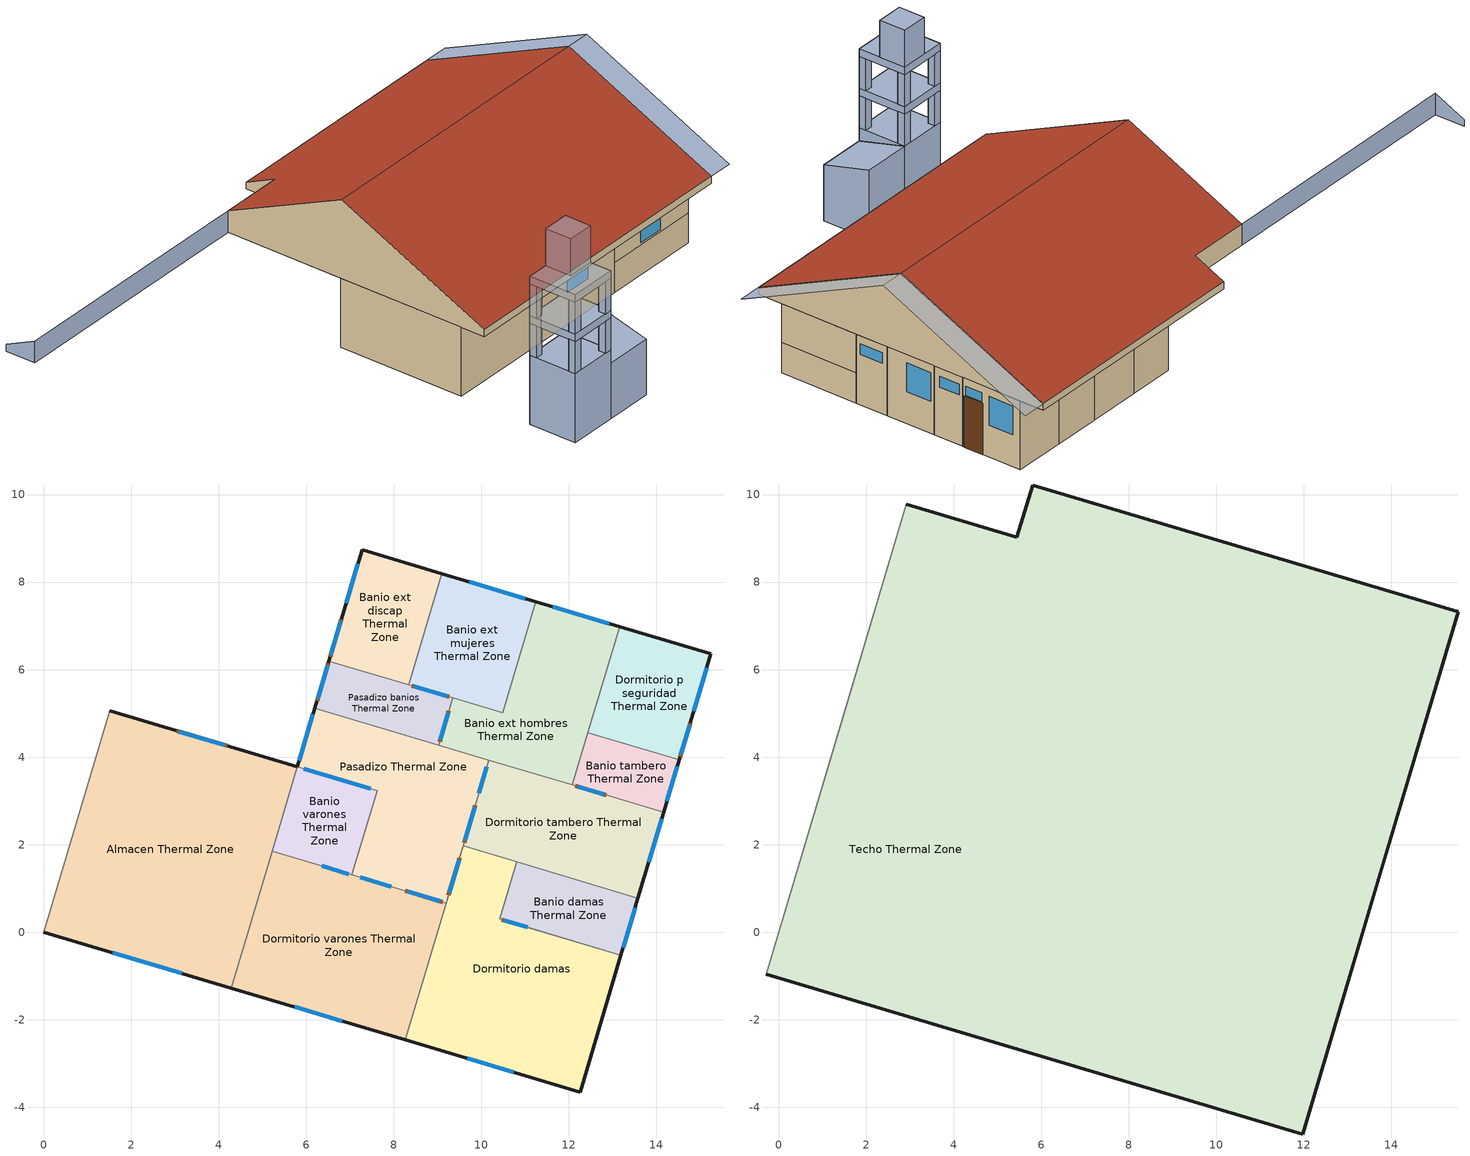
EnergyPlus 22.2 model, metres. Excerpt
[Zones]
Almacen Thermal Zone
 floor ground (piso): 5.8,3.78 4.29,-1.28 0,0 1.51,5.05 z0
 wall outside (pared): 0,0 4.29,-1.28 / 5.8,3.78 1.51,5.05 z0:2.8
 wall adiabatic (pared): 1.51,5.05 0,0 z0:2.8
 wall to Dormitorio varones Thermal Zone (pared): 4.29,-1.28 5.22,1.85 z0:2.8
 wall to Banio varones Thermal Zone (pared): 5.22,1.85 5.8,3.78 z0:2.8
 window (ventana): 1.58,-0.47 3.15,-0.94 z2.04:2.48; 4.14,4.27 3.09,4.58 z2.13:2.5
 door (puerta): 4.19,4.25 3.04,4.6 z0:2.08
Banio damas Thermal Zone
 floor ground (piso banio y pasadizo): 13.58,0.78 13.19,-0.53 10.42,0.3 10.8,1.61 z0
 wall outside (pared): 13.19,-0.53 13.58,0.78 z0:2.8
 wall to Dormitorio damas (pared): 10.8,1.61 10.42,0.3 z1.23:2.8
 wall to Dormitorio damas (pared A banio): 10.42,0.3,2.8 10.42,0.3,0 11.11,0.09,0 11.11,0.09,1.23 13.19,-0.53,1.23 13.19,-0.53,2.8
 wall to Dormitorio tambero Thermal Zone (pared): 13.58,0.78 10.8,1.61 z0:2.8
 wall to Dormitorio damas (pared madera invert): 10.8,1.61 10.42,0.3 z0:1.23
 wall to Dormitorio damas (pared B banio): 11.11,0.09 13.19,-0.53 z0:1.23
 window inside (ventana): 10.51,0.27 11.06,0.11 z2.13:2.5
 window (ventana gruesa): 13.24,-0.35 13.51,0.56 z2.04:2.47
 door inside (puerta): 10.46,0.29 11.06,0.11 z0:2.08
Banio ext discap Thermal Zone
 floor ground (piso banio y pasadizo): 9.09,8.19 8.34,5.65 6.52,6.2 7.27,8.74 z0
 wall outside (pared): 9.09,8.19 7.27,8.74 6.52,6.2 z0:2.8
 wall to Pasadizo banios Thermal Zone (pared): 6.52,6.2 8.34,5.65 z0:2.8
 wall to Banio ext mujeres Thermal Zone (pared): 8.34,5.65 9.09,8.19 z0:2.8
 window (ventana): 7.18,8.42 6.91,7.52 z2.03:2.47; 6.79,7.11 6.56,6.34 z2.13:2.5
 door (puerta): 6.8,7.15 6.55,6.29 z0:2.08
Banio ext hombres Thermal Zone
 floor ground (piso banio y pasadizo): 13.16,6.98 12.08,3.36 9.02,4.28 9.34,5.35 10.49,5.01 11.25,7.55 z0
 wall outside (pared): 13.16,6.98 11.25,7.55 z0:2.8
 wall to Banio ext mujeres Thermal Zone (pared): 11.25,7.55 10.49,5.01 9.34,5.35 z0:2.8
 wall to Pasadizo banios Thermal Zone (pared): 9.34,5.35 9.02,4.28 z0:2.8
 wall to Pasadizo Thermal Zone (pared): 9.02,4.28 10.17,3.93 z0:2.8
 wall to Dormitorio tambero Thermal Zone (pared): 10.17,3.93 12.08,3.36 z0:2.8
 wall to Banio tambero Thermal Zone (pared): 12.08,3.36 12.44,4.56 z0:2.8
 wall to Dormitorio p seguridad Thermal Zone (pared): 12.44,4.56 13.16,6.98 z0:2.8
 window inside (ventana): 9.24,5.01 9.06,4.4 z2.13:2.5
 window (ventana): 12.92,7.05 11.63,7.44 z2.03:2.47
 door inside (puerta): 9.26,5.06 9.04,4.35 z0:2.08
Banio ext mujeres Thermal Zone
 floor ground (piso banio y pasadizo): 11.25,7.55 10.49,5.01 8.34,5.65 9.09,8.19 z0
 wall outside (pared): 11.25,7.55 9.09,8.19 z0:2.8
 wall to Pasadizo banios Thermal Zone (pared): 8.34,5.65 9.34,5.35 z0:2.8
 window inside (ventana): 8.46,5.62 9.22,5.39 z2.13:2.5
 window (ventana): 11.01,7.62 9.72,8.01 z2.03:2.47
 door inside (puerta): 8.41,5.63 9.27,5.38 z0:2.08
Banio tambero Thermal Zone
 floor ground (piso banio y pasadizo): 14.52,3.94 14.16,2.74 12.08,3.36 12.44,4.56 z0
 wall outside (pared): 14.16,2.74 14.52,3.94 z0:2.8
 wall to Dormitorio tambero Thermal Zone (pared): 12.08,3.36 14.16,2.74 z0:2.8
 wall to Dormitorio p seguridad Thermal Zone (pared): 14.52,3.94 12.44,4.56 z0:2.8
 window inside (ventana): 12.2,3.33 12.8,3.15 z2.13:2.5
 window (ventana): 14.24,2.99 14.48,3.79 z2.03:2.47
 door inside (puerta): 12.15,3.34 12.85,3.13 z0:2.08
Banio varones Thermal Zone
 floor ground (piso banio y pasadizo): 7.62,3.23 7.04,1.31 5.22,1.85 5.8,3.78 z0
 wall to Dormitorio varones Thermal Zone (pared): 5.22,1.85 7.04,1.31 z0:2.8
 wall to Pasadizo Thermal Zone (pared): 7.04,1.31 7.62,3.23 5.8,3.78 z0:2.8
 window inside (ventana): 6.35,1.51 6.97,1.33 z2.13:2.5; 7.47,3.28 5.94,3.73 z2.03:2.47
 door inside (puerta): 6.35,1.51 6.97,1.33 z0:2.08
Dormitorio damas
 floor ground (piso): 10.8,1.61 10.42,0.3 13.19,-0.53 12.26,-3.65 8.26,-2.46 9.58,1.97 z0
 wall outside (pared): 8.26,-2.46 12.26,-3.65 13.19,-0.53 z1.23:2.8
 wall outside (pared con madera): 8.26,-2.46 12.26,-3.65 13.19,-0.53 z0:1.23
 wall to Pasadizo Thermal Zone (pared): 9.58,1.97,2.8 9.58,1.97,1.23 9.52,1.75,1.23 9.52,1.75,0 9.23,0.8,0 9.23,0.8,1.23 9.19,0.67,1.23 9.19,0.67,2.8
 wall to Dormitorio varones Thermal Zone (pared): 9.19,0.67 8.26,-2.46 z1.23:2.8
 wall to Dormitorio tambero Thermal Zone (pared): 10.8,1.61 9.58,1.97 z1.23:2.8
 wall to Pasadizo Thermal Zone (pared con madera): 9.58,1.97 9.52,1.75 / 9.23,0.8 9.19,0.67 z0:1.23
 wall to Dormitorio varones Thermal Zone (pared con madera): 9.19,0.67 8.26,-2.46 z0:1.23
 wall to Dormitorio tambero Thermal Zone (pared con madera): 10.8,1.61 9.58,1.97 z0:1.23
 window inside (ventana): 9.49,1.66 9.26,0.89 z2.13:2.5
 window (vifrio doble): 9.68,-2.89 10.74,-3.2 z1.31:2.48
 door inside (puerta): 9.5,1.71 9.25,0.84 z0:2.08
Dormitorio p seguridad Thermal Zone
 floor ground (piso): 15.24,6.36 14.52,3.94 12.44,4.56 13.16,6.98 z0
 wall outside (pared): 14.52,3.94 15.24,6.36 13.16,6.98 z0:2.8
 window (ventana): 14.85,5.05 15.15,6.04 z1.3:2.47; 14.56,4.06 14.76,4.73 z2.13:2.5
 door (puerta): 14.54,4.01 14.77,4.78 z0:2.08
Dormitorio tambero Thermal Zone
 floor ground (piso): 14.16,2.74 13.58,0.78 9.58,1.97 10.17,3.93 z0
 wall outside (pared): 13.58,0.78 14.16,2.74 z0:2.8
 wall to Pasadizo Thermal Zone (pared): 10.17,3.93 9.58,1.97 z0:2.8
 window inside (ventana): 10.12,3.79 9.94,3.17 z2.03:2.47; 9.85,2.86 9.62,2.09 z2.13:2.5
 window (ventana): 13.82,1.6 14.12,2.59 z1.3:2.47
 door inside (puerta): 9.86,2.9 9.6,2.04 z0:2.08
Dormitorio varones Thermal Zone
 floor ground (piso): 9.19,0.67 8.26,-2.46 4.29,-1.28 5.22,1.85 z0
 wall outside (pared): 4.29,-1.28 8.26,-2.46 z0:2.8
 wall to Pasadizo Thermal Zone (pared): 9.19,0.67 7.04,1.31 z0:2.8
 window (vifrio doble): 5.73,-1.71 6.82,-2.03 z1.31:2.48
 window inside (ventana gruesa): 7.94,1.04 7.23,1.25 z2.03:2.47; 9.07,0.7 8.31,0.93 z2.13:2.5
 door inside (puerta): 9.12,0.69 8.26,0.94 z0:2.08
Pasadizo banios Thermal Zone
 floor ground (piso banio y pasadizo): 9.34,5.35 9.02,4.28 6.2,5.12 6.52,6.2 z0
 wall outside (pared): 6.52,6.2 6.2,5.12 z0:2.8
 wall to Pasadizo Thermal Zone (pared): 6.2,5.12 9.02,4.28 z0:2.8
 window (ventana): 6.49,6.1 6.26,5.33 z2.13:2.5
 door (puerta): 6.5,6.15 6.25,5.29 z0:2.08
Pasadizo Thermal Zone
 floor ground (piso banio y pasadizo): 10.17,3.93 9.19,0.67 7.04,1.31 7.62,3.23 5.8,3.78 6.2,5.12 z0
 wall outside (pared): 6.2,5.12 5.8,3.78 z0:2.8
 window (mampara): 6.15,4.97 5.84,3.92 z0:2.65
Techo Thermal Zone
 floor outside (techo laton): 7.2,8.5 5.8,3.78 1.51,5.05 2.91,9.77 z2.8; 12.26,-3.65 11.97,-4.61 -0.29,-0.96 0,0 z2.8; 15.53,7.32 15.24,6.36 7.27,8.74 7.56,9.69 z2.8; 7.56,9.69 7.2,8.5 5.44,9.02 5.8,10.22 z2.8
 floor to Almacen Thermal Zone (techo): 1.51,5.05 5.8,3.78 4.29,-1.28 0,0 z2.8
 floor to Banio damas Thermal Zone (techo): 13.58,0.78 13.19,-0.53 10.42,0.3 10.8,1.61 z2.8
 floor to Banio ext mujeres Thermal Zone (techo): 11.25,7.55 10.49,5.01 8.34,5.65 9.09,8.19 z2.8
 floor to Banio ext discap Thermal Zone (techo): 9.09,8.19 8.34,5.65 6.52,6.2 7.27,8.74 z2.8
 floor to Banio ext hombres Thermal Zone (techo): 11.25,7.55 13.16,6.98 12.08,3.36 9.02,4.28 9.34,5.35 10.49,5.01 z2.8
 floor to Banio tambero Thermal Zone (techo): 14.52,3.94 14.16,2.74 12.08,3.36 12.44,4.56 z2.8
 floor to Banio varones Thermal Zone (techo): 7.62,3.23 7.04,1.31 5.22,1.85 5.8,3.78 z2.8
 floor to Dormitorio damas (techo): 10.8,1.61 10.42,0.3 13.19,-0.53 12.26,-3.65 8.26,-2.46 9.58,1.97 z2.8
 floor to Dormitorio p seguridad Thermal Zone (techo): 15.24,6.36 14.52,3.94 12.44,4.56 13.16,6.98 z2.8
 floor to Dormitorio tambero Thermal Zone (techo): 10.17,3.93 14.16,2.74 13.58,0.78 9.58,1.97 z2.8
 floor to Dormitorio varones Thermal Zone (techo): 5.22,1.85 9.19,0.67 8.26,-2.46 4.29,-1.28 z2.8
 floor to Pasadizo Thermal Zone (techo): 6.2,5.12 10.17,3.93 9.19,0.67 7.04,1.31 7.62,3.23 5.8,3.78 z2.8
 floor to Pasadizo banios Thermal Zone (techo): 6.52,6.2 9.34,5.35 9.02,4.28 6.2,5.12 z2.8
 wall outside (techo laton): -0.29,-0.96 11.97,-4.61 / 15.53,7.32 5.8,10.22 z2.8:3.07; 5.44,9.02 2.91,9.77 z2.8:3.66; 5.44,9.02,3.66 5.8,10.22,3.07 5.8,10.22,2.8 5.44,9.02,2.8
 wall outside (pared): 13.75,1.35,6 11.97,-4.61,3.07 11.97,-4.61,2.8 15.53,7.32,2.8 15.53,7.32,3.07
 wall adiabatic (pared): 1.49,5.01,6 2.91,9.77,3.66 2.91,9.77,2.8 -0.29,-0.96,2.8 -0.29,-0.96,3.07
 roof outside (tejado): 13.75,1.35,6 15.53,7.32,3.07 5.8,10.22,3.07 5.44,9.02,3.66 2.91,9.77,3.66 1.49,5.01,6; 1.49,5.01,6 -0.29,-0.96,3.07 11.97,-4.61,3.07 13.75,1.35,6
shading: 0,0 1.51,5.05 / 2.98,-4.02 1.06,-3.45 / 1.06,-3.45 -0.86,-2.87 / -0.86,-2.87 -1.43,-4.79 / -1.43,-4.79 0.49,-5.36 / 0.49,-5.36 1.06,-3.45 z0:2.8; 2.91,9.77 -7.53,12.89 z2.8:3.66; 0.2,-5.28 0.49,-5.36 / 0.49,-5.36 0.57,-5.08 / 0.57,-5.08 0.29,-4.99 / 0.29,-4.99 0.2,-5.28 / 0.97,-3.73 1.06,-3.45 / 1.06,-3.45 0.77,-3.36 / 0.77,-3.36 0.69,-3.65 / 0.69,-3.65 0.97,-3.73 / -0.57,-2.96 -0.86,-2.87 / -0.86,-2.87 -0.94,-3.16 / -0.94,-3.16 -0.66,-3.25 / -0.66,-3.25 -0.57,-2.96 / -1.34,-4.5 -1.43,-4.79 / -1.43,-4.79 -1.14,-4.88 / -1.14,-4.88 -1.06,-4.59 / -1.06,-4.59 -1.34,-4.5 z2.8:4.1; -0.86,-2.87 -1.43,-4.79 / -1.43,-4.79 0.49,-5.36 / 0.49,-5.36 1.06,-3.45 / 1.06,-3.45 -0.86,-2.87 z4.1:4.4; -1.14,-4.88 -1.06,-4.59 / -1.06,-4.59 -1.34,-4.5 / -1.34,-4.5 -1.43,-4.79 / -1.43,-4.79 -1.14,-4.88 / 0.29,-4.99 0.2,-5.28 / 0.2,-5.28 0.49,-5.36 / 0.49,-5.36 0.57,-5.08 / 0.57,-5.08 0.29,-4.99 / -0.66,-3.25 -0.57,-2.96 / -0.57,-2.96 -0.86,-2.87 / -0.86,-2.87 -0.94,-3.16 / -0.94,-3.16 -0.66,-3.25 / 0.77,-3.36 0.69,-3.65 / 0.69,-3.65 0.97,-3.73 / 0.97,-3.73 1.06,-3.45 / 1.06,-3.45 0.77,-3.36 z4.4:5.7; 0.49,-5.36 1.06,-3.45 / 1.06,-3.45 -0.86,-2.87 / -0.86,-2.87 -1.43,-4.79 / -1.43,-4.79 0.49,-5.36 z5.7:6; 0.01,-3.13 -0.31,-4.19 / -0.31,-4.19 0.75,-4.5 / 0.75,-4.5 1.06,-3.45 / 1.06,-3.45 0.01,-3.13 z6:7.5; 0.49,-5.36 2.4,-5.93 z0:2.26; -7.53,12.89,3.66 -7.53,12.89,2.8 -7.17,14.09,2.8 -7.17,14.09,3.08; 1.49,5.01,6 -0.29,-0.96,3.08 -0.29,-0.96,2.8 2.91,9.77,2.8 2.91,9.77,3.66; 13.75,1.35,6 14.71,1.07,6 16.49,7.03,3.08 15.53,7.32,3.08; 0.49,-5.36 1.06,-3.45 -0.86,-2.87 -1.43,-4.79 z2.8; 0.29,-4.99 0.57,-5.08 0.49,-5.36 0.2,-5.28 z2.8; -0.86,-2.87 -0.57,-2.96 -0.66,-3.25 -0.94,-3.16 z2.8; -1.34,-4.5 -1.06,-4.59 -1.14,-4.88 -1.43,-4.79 z2.8; 0.77,-3.36 1.06,-3.45 0.97,-3.73 0.69,-3.65 z2.8; 0.49,-5.36 0.57,-5.08 0.29,-4.99 0.2,-5.28 z4.1; 14.71,1.07,6 13.75,1.35,6 11.97,-4.61,3.08 12.93,-4.9,3.08; 0.97,-3.73 1.06,-3.45 0.77,-3.36 0.69,-3.65 z4.1; 2.98,-4.02,2.8 2.4,-5.93,2.26 2.4,-5.93,0 2.98,-4.02,0; -0.66,-3.25 -0.57,-2.96 -0.86,-2.87 -0.94,-3.16 z4.1; -1.14,-4.88 -1.06,-4.59 -1.34,-4.5 -1.43,-4.79 z4.1; -0.86,-2.87 1.06,-3.45 0.49,-5.36 -1.43,-4.79 z4.1; 1.06,-3.45,2.8 1.06,-3.45,0 0.49,-5.36,0 0.49,-5.36,2.26; 0.49,-5.36 1.06,-3.45 -0.86,-2.87 -1.43,-4.79 z4.4; 0.29,-4.99 0.57,-5.08 0.49,-5.36 0.2,-5.28 z4.4; -1.34,-4.5 -1.06,-4.59 -1.14,-4.88 -1.43,-4.79 z4.4; -0.86,-2.87 -0.57,-2.96 -0.66,-3.25 -0.94,-3.16 z4.4; 0.77,-3.36 1.06,-3.45 0.97,-3.73 0.69,-3.65 z4.4; 2.4,-5.93 2.98,-4.02 1.06,-3.45 0.49,-5.36 z0; -1.14,-4.88 -1.06,-4.59 -1.34,-4.5 -1.43,-4.79 z5.7; 0.49,-5.36 0.57,-5.08 0.29,-4.99 0.2,-5.28 z5.7; -0.66,-3.25 -0.57,-2.96 -0.86,-2.87 -0.94,-3.16 z5.7; 0.97,-3.73 1.06,-3.45 0.77,-3.36 0.69,-3.65 z5.7; -0.86,-2.87 1.06,-3.45 0.49,-5.36 -1.43,-4.79 z5.7; 2.98,-4.02,2.8 1.06,-3.45,2.8 0.49,-5.36,2.26 2.4,-5.93,2.26; 0.49,-5.36 1.06,-3.45 -0.86,-2.87 -1.43,-4.79 z6; 0.01,-3.13 1.06,-3.45 0.75,-4.5 -0.31,-4.19 z6; 0.75,-4.5 1.06,-3.45 0.01,-3.13 -0.31,-4.19 z7.5; 0.49,-5.36 1.06,-3.45 -0.86,-2.87 -1.43,-4.79 z0
[Building]
TAMBO: North Axis {deg}=-0; Terrain=Country; Loads Convergence Tolerance Value {W}=0.04; Temperature Convergence Tolerance Value {deltaC}=0.4; Solar Distribution=FullInteriorAndExterior; Maximum Number of Warmup Days=25
[Site:Location]
Kallapuma: Latitude {deg}=-17.317; Longitude {deg}=-69.731; Time Zone {hr}=-5; Elevation {m}=4266
[Site:GroundTemperature:BuildingSurface]
8.9, 9.1, 9.1, 6.9, 6.5, 6.1, 5.6, 5.3, 7.97, 7.97, 9.13, 9.13
[Material] Thermal Absorptance=0.9
Name | Roughness | Thickness {m} | Conductivity {W/m-K} | Density {kg/m3} | Specific Heat {J/kg-K} | Solar Absorptance | Visible Absorptance
ceramica | MediumRough | 0.01 | 1.3 | 2300 | 840 | 0.3 | 0.3
concreto pared | MediumRough | 0.015 | 1.51 | 2300 | 1000 | 0.6 | 0.6
concreto piso | MediumRough | 0.2 | 1.51 | 2300 | 1000 | 0.7 | 0.7
ladrillo | Rough | 0.12 | 0.47 | 1000 | 930 | 0.7 | 0.7
madera pared | MediumRough | 0.01 | 0.14 | 400 | 1600 | 0.75 | 0.75
madera piso | MediumSmooth | 0.025 | 0.23 | 800 | 1600 | 0.8 | 0.8
madera puerta | MediumSmooth | 0.04 | 0.18 | 550 | 1600 | 0.7 | 0.7
poliuretano | MediumRough | 0.05 | 0.02 | 35 | 1400 | 0.7 | 0.7
techo falso | Smooth | 0.01 | 0.17 | 1390 | 900 | 0.5 | 0.5
calaminon | Smooth | 0.0006 | 176 | 4725 | 655 | 0.7 | 0.7
[WindowMaterial:Glazing] Optical Data Type=SpectralAverage; Front Side Infrared Hemispherical Emissivity=0.84; Back Side Infrared Hemispherical Emissivity=0.84; Conductivity {W/m-K}=0.9
Name | Thickness {m} | Dirt Correction Factor for Solar and Visible Transmittance | Solar Diffusing | Solar Transmittance at Normal Incidence | Front Side Solar Reflectance at Normal Incidence | Back Side Solar Reflectance at Normal Incidence | Visible Transmittance at Normal Incidence | Front Side Visible Reflectance at Normal Incidence | Back Side Visible Reflectance at Normal Incidence | Infrared Transmittance at Normal Incidence
mampara | 0.01 | 1 | No
vidrio | 0.003 |  |  | 0.837 | 0.075 | 0.075 | 0.898 | 0.081 | 0.081 | 0
vidrio grueso | 0.006 |  |  | 0.837 | 0.075 | 0.075 | 0.898 | 0.081 | 0.081 | 0
[WindowMaterial:Gas]
aire: Gas Type=Air; Thickness {m}=0.004
[Construction]
mampara: mampara
pared: concreto pared, ladrillo, concreto pared
pared A banio: concreto pared, ladrillo, concreto pared, ceramica
pared B banio: madera pared, concreto pared, ladrillo, concreto pared, ceramica
pared con madera: concreto pared, ladrillo, concreto pared, madera pared
pared madera invert: madera pared, concreto pared, ladrillo, concreto pared
piso: concreto piso, madera piso
piso banio y pasadizo: concreto piso, ceramica
puerta: madera puerta
techo: techo falso
techo laton: calaminon
tejado: calaminon, poliuretano, calaminon
ventana: vidrio
ventana gruesa: vidrio grueso
vifrio doble: vidrio, aire, vidrio
[Zone]
Almacen Thermal Zone; Banio damas Thermal Zone; Banio ext discap Thermal Zone; Banio ext hombres Thermal Zone; Banio ext mujeres Thermal Zone; Banio tambero Thermal Zone; Banio varones Thermal Zone; Dormitorio damas; Dormitorio p seguridad Thermal Zone; Dormitorio tambero Thermal Zone; Dormitorio varones Thermal Zone; Pasadizo banios Thermal Zone; Pasadizo Thermal Zone; Techo Thermal Zone
[HVACTemplate:Thermostat]
Termostato: Heating Setpoint Schedule=calentamiento; Cooling Setpoint Schedule=enfriamiento
[HVACTemplate:Zone:IdealLoadsAirSystem]
Dormitorio damas: Template Thermostat=Termostato; Maximum Heating Supply Air Temperature {C}=55; Minimum Cooling Supply Air Temperature {C}=10; Maximum Heating Supply Air Humidity Ratio {kgWater/kgDryAir}=0.0156; Minimum Cooling Supply Air Humidity Ratio {kgWater/kgDryAir}=0.0077; Heating Limit=NoLimit; Cooling Limit=NoLimit; Dehumidification Control Type=ConstantSensibleHeatRatio; Cooling Sensible Heat Ratio=0.7; Dehumidification Setpoint {percent}=60; Humidification Control Type=None; Humidification Setpoint {percent}=30; Outdoor Air Method=None; Outdoor Air Flow Rate per Person {m3/s}=0.00944; Demand Controlled Ventilation Type=None; Outdoor Air Economizer Type=NoEconomizer; Heat Recovery Type=None; Sensible Heat Recovery Effectiveness=0.7; Latent Heat Recovery Effectiveness=0.65
[Schedule:Compact]
calentamiento; enfriamiento: Through: 1/31, For: AllDays, Until: 24:00, 15.7, Through: 2/28, For: AllDays, Until: 24:00, 15.7, Through: 3/31, For: AllDays, Until: 24:00, 15.5, Through: 4/30, For: AllDays, Until: 24:00, 14.5, Through: 5/31, For: AllDays, Until: 24:00, 13.4, Through: 6/30, For: AllDays, Until: 24:00, 12.7, Through: 7/31, For: AllDays, Until: 24:00, 12.4, Through: 8/31, For: AllDays, Until: 24:00, 12.9, Through: 9/30, For: AllDays, Until: 24:00, 14.1, Through: 10/31, For: AllDays, Until: 24:00, 14.7, Through: 11/30, For: AllDays, Until: 24:00, 15.2, Through: 12/31, For: AllDays, Until: 24:00, 15.7
[AirflowNetwork:SimulationControl]
AFN_peru: AirflowNetwork Control=MultizoneWithoutDistribution; Wind Pressure Coefficient Type=SurfaceAverageCalculation; Building Type=LowRise; Maximum Number of Iterations=500; Initialization Type=ZeroNodePressures; Relative Airflow Convergence Tolerance=0.0001; Absolute Airflow Convergence Tolerance {kg/s}=0.000001; Convergence Acceleration Limit=-.5; Azimuth Angle of Long Axis of Building {deg}=106.6; Ratio of Building Width Along Short Axis to Width Along Long Axis=0.3187; Height Dependence of External Node Temperature=No; Solver=SkylineLU; Allow Unsupported Zone Equipment=No; Do Distribution Duct Sizing Calculation=No
[AirflowNetwork:MultiZone:Zone] Ventilation Control Mode=Constant; Indoor and Outdoor Temperature Difference Upper Limit for Minimum Venting Open Factor {deltaC}=100; Indoor and Outdoor Enthalpy Difference Upper Limit for Minimum Venting Open Factor {deltaJ/kg}=300000; Single Sided Wind Pressure Coefficient Algorithm=Standard; Facade Width {m}=10
Dormitorio damas; Pasadizo Thermal Zone
[AirflowNetwork:MultiZone:Surface] Leakage Component=abertura; Window/Door Opening Factor, or Crack Factor=1; Ventilation Control Mode=NoVent; Indoor and Outdoor Temperature Difference Upper Limit for Minimum Venting Open Factor {deltaC}=100; Indoor and Outdoor Enthalpy Difference Upper Limit for Minimum Venting Open Factor {deltaJ/kg}=300000; Equivalent Rectangle Method=PolygonHeight; Equivalent Rectangle Aspect Ratio=1
ventana DD doble; vp2 PZ; d glass
[AirflowNetwork:MultiZone:Component:DetailedOpening]
abertura: Air Mass Flow Coefficient When Opening is Closed {kg/s-m}=0.001; Air Mass Flow Exponent When Opening is Closed=0.667; Type of Rectangular Large Vertical Opening (LVO)=NonPivoted; Extra Crack Length or Height of Pivoting Axis {m}=0; Number of Sets of Opening Factor Data=2; Opening Factor 1=0; Discharge Coefficient for Opening Factor 1=0.001; Width Factor for Opening Factor 1=0; Height Factor for Opening Factor 1=0; Start Height Factor for Opening Factor 1=0; Opening Factor 2=1; Discharge Coefficient for Opening Factor 2=0.6; Width Factor for Opening Factor 2=1; Height Factor for Opening Factor 2=1; Start Height Factor for Opening Factor 2=0
